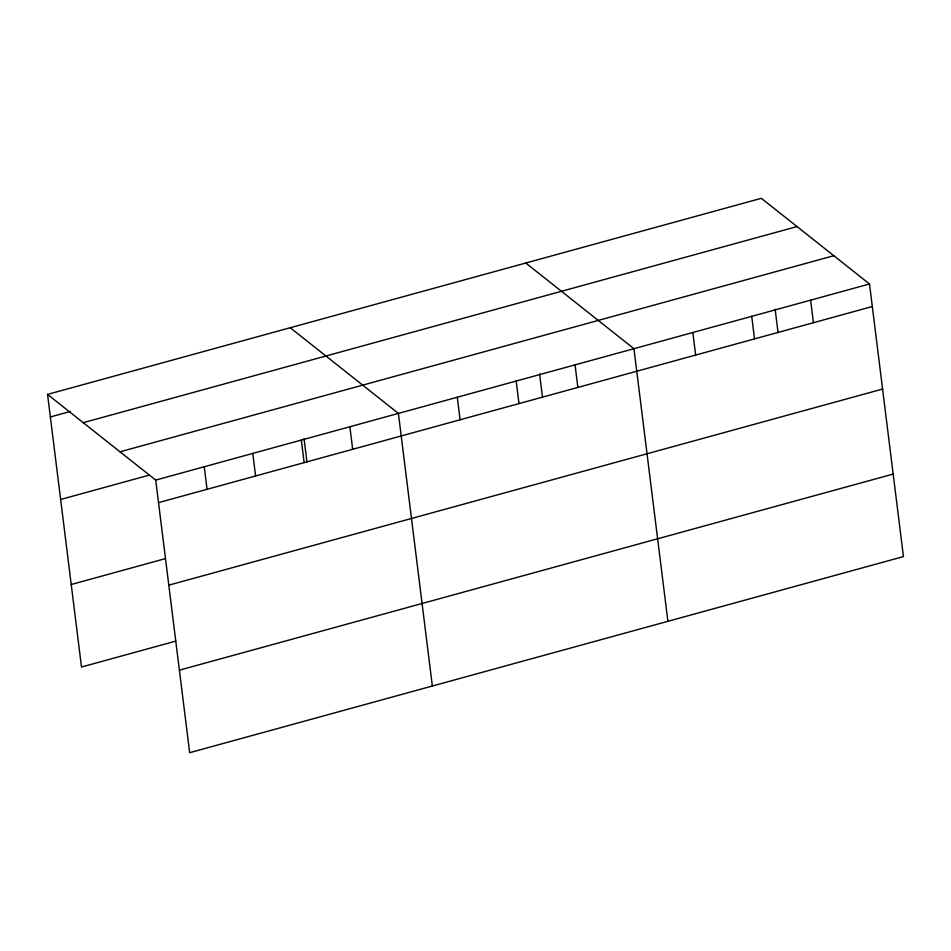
<?xml version="1.0" encoding="UTF-8"?>
<svg xmlns="http://www.w3.org/2000/svg" width="951" height="951" viewBox="0 0 951 951"><rect width="100%" height="100%" fill="white"/><g stroke="black" fill="none" stroke-linecap="round" stroke-linejoin="round"><path stroke-width="1.43" d="M47.55 394.403L761.335 198.307L869.499 283.98L903.45 556.597L189.665 752.693L155.714 480.089L47.55 394.403L81.501 667.02L175.721 641.129M50.355 416.954L70.35 411.462M83.248 422.684L797.021 226.576M120.016 451.808L833.801 255.712M60.638 499.477L149.141 475.155M155.714 480.089L869.499 283.98M158.52 502.639L872.305 306.531M71.23 584.496L165.45 558.617M168.803 585.15L882.587 389.054M179.394 670.17L893.167 474.074M525.784 263.023L633.948 348.696L667.899 621.3M290.233 327.738L398.398 413.412L432.348 686.016M810.609 300.159L813.414 322.71M775.148 309.241L778.073 332.695M751.718 316.338L754.523 338.889M692.839 332.517L695.645 355.068M575.058 364.875L577.863 387.426M539.597 373.957L542.522 397.411M516.167 381.054L518.984 403.604M457.288 397.233L460.094 419.783M349.861 426.749L352.666 449.288M304.058 438.661L306.971 462.115M301.324 440.075L304.13 462.626M252.788 453.413L255.593 475.964M204.251 466.751L207.056 489.301"/></g></svg>
